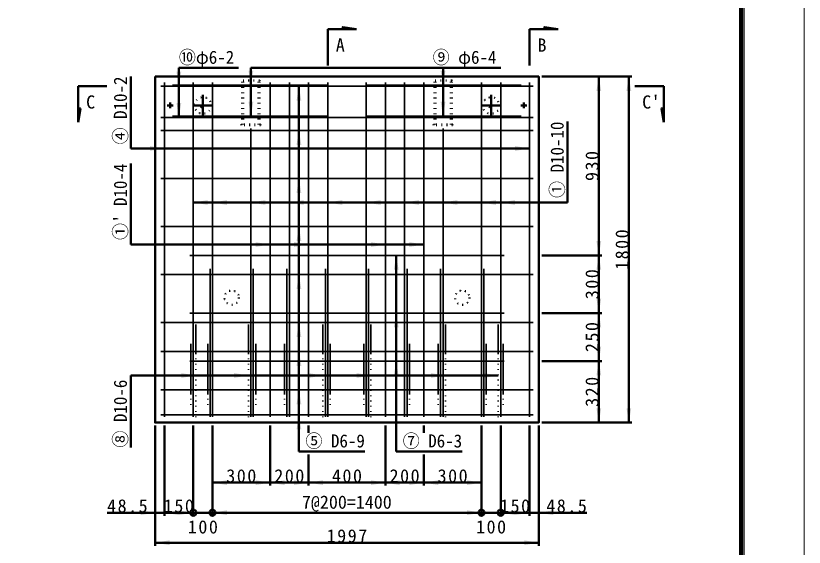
# Model space of a CAD drawing. Units: millimetres, scale not verified. Extents: x -2102 to 2102, y -1485 to 1485.
# Drawn here: x 789 to 2102, y -747 to 138 of the extents above; entities that cross this region are included whole.
import ezdxf
from ezdxf.enums import TextEntityAlignment as Align

# ---------------------------------------------------------------- set-up
doc = ezdxf.new("R2010")
doc.units = ezdxf.units.MM
doc.header["$LTSCALE"] = 5
doc.linetypes.add('DOTTED', pattern=[1.75, 0.25, -1.5])
doc.linetypes.add('LONG_DASHED_DOTTED', pattern=[15.25, 12, -1.5, 0.25, -1.5])
doc.layers.add('0-0_V-nasSTD', color=7, linetype='Continuous', lineweight=50)
doc.styles.add('ＭＳ ゴシック', font='')
doc.styles.get('ＭＳ ゴシック').set_extended_font_data('MS Gothic')

msp = doc.modelspace()

# ---------------------------------------------------------------- linework, layer by layer
at = {"layer": '0-0_V-nasSTD'}
for p, q in [((1308.881, 55.586), (1308.881, 115.586)), ((1333.881, 115.586), (1308.881, 115.586)), ((1333.881, 115.586), (1356.921, 115.586)), ((1644.881, 55.586), (1644.881, 115.586)), ((1669.881, 115.586), (1644.881, 115.586)), ((1669.881, 115.586), (1692.921, 115.586)), ((1060.881, 51.586), (1060.881, -30.974)), ((1060.881, 51.586), (1159.993, 51.586)), ((1180.881, 51.586), (1180.881, -29.054)), ((1180.881, 51.586), (1596.881, 51.586)), ((1500.881, 51.586), (1500.881, -29.054)), ((980.881, -82.734), (980.881, 37.266)), ((1665.401, 36.866), (1815.401, 36.866)), ((1760.401, 36.866), (1760.401, -260.734)), ((1810.401, 36.866), (1810.401, -539.134)), ((893.033, -16.094), (893.033, 20.866)), ((941.073, 20.866), (893.033, 20.866)), ((1260.881, -587.134), (1260.881, 20.866)), ((1820.401, 20.866), (1868.441, 20.866)), ((1868.441, -16.094), (1868.441, 20.866)), ((893.033, -16.094), (893.033, -39.134)), ((1868.441, -16.094), (1868.441, -39.134)), ((1708.401, -172.734), (1708.401, -37.734)), ((1644.881, -82.734), (980.881, -82.734)), ((980.881, -242.734), (980.881, -107.734)), ((1708.401, -172.734), (1084.881, -172.734)), ((1468.881, -242.734), (980.881, -242.734)), ((1422.881, -587.134), (1422.881, -260.734)), ((1665.401, -260.734), (1765.401, -260.734)), ((1760.401, -260.734), (1760.401, -356.734)), ((1665.401, -356.734), (1765.401, -356.734)), ((1760.401, -356.734), (1760.401, -436.734)), ((1665.401, -436.734), (1765.401, -436.734)), ((1760.401, -539.134), (1760.401, -436.734)), ((980.881, -580.734), (980.881, -460.734)), ((1592.881, -460.734), (980.881, -460.734)), ((1021.361, -544.134), (1021.361, -744.134)), ((1036.881, -544.134), (1036.881, -694.134)), ((1084.881, -544.134), (1084.881, -694.134)), ((1116.881, -544.134), (1116.881, -694.134)), ((1212.881, -544.134), (1212.881, -644.134)), ((1276.881, -544.134), (1276.881, -556.134)), ((1404.881, -544.134), (1404.881, -644.134)), ((1468.881, -544.134), (1468.881, -556.134)), ((1564.881, -544.134), (1564.881, -694.134)), ((1596.881, -544.134), (1596.881, -694.134)), ((1644.881, -544.134), (1644.881, -694.134)), ((1660.401, -544.134), (1660.401, -744.134)), ((1665.401, -539.134), (1815.401, -539.134)), ((1260.881, -587.134), (1370.881, -587.134)), ((1422.881, -587.134), (1532.881, -587.134)), ((1276.881, -592.134), (1276.881, -644.134)), ((1468.881, -592.134), (1468.881, -644.134)), ((1116.881, -639.134), (1212.881, -639.134)), ((1276.881, -639.134), (1212.881, -639.134)), ((1404.881, -639.134), (1276.881, -639.134)), ((1468.881, -639.134), (1404.881, -639.134)), ((1564.881, -639.134), (1468.881, -639.134)), ((941.361, -689.134), (1021.361, -689.134)), ((1084.881, -689.134), (1116.881, -689.134)), ((1116.881, -689.134), (1564.881, -689.134)), ((1596.881, -689.134), (1564.881, -689.134)), ((1740.401, -689.134), (1660.401, -689.134)), ((1021.361, -739.134), (1660.401, -739.134))]:
    msp.add_line(p, q, dxfattribs=at)
at = {"layer": '0-0_V-nasSTD', "lineweight": 35}
for p, q in [((1036.881, 27.266), (1036.881, -529.534)), ((1084.881, 27.266), (1084.881, -529.534)), ((1116.881, 27.266), (1116.881, -529.534)), ((1212.881, 27.266), (1212.881, -529.534)), ((1244.881, 27.266), (1244.881, -529.534)), ((1276.881, 27.266), (1276.881, -529.534)), ((1308.881, 27.266), (1308.881, -529.534)), ((1372.881, 27.266), (1372.881, -529.534)), ((1404.881, 27.266), (1404.881, -529.534)), ((1436.881, 27.266), (1436.881, -529.534)), ((1468.881, 27.266), (1468.881, -529.534)), ((1564.881, 27.266), (1564.881, -529.534)), ((1596.881, 27.266), (1596.881, -529.534)), ((1644.881, 27.266), (1644.881, -529.534)), ((1030.961, 20.866), (1650.801, 20.866)), ((1050.481, 22.786), (1308.881, 22.786)), ((1631.281, 22.786), (1372.881, 22.786)), ((1030.961, -30.974), (1650.801, -30.974)), ((1050.481, -29.054), (1308.881, -29.054)), ((1631.281, -29.054), (1372.881, -29.054)), ((1180.881, -49.534), (1180.881, -529.534)), ((1500.881, -49.534), (1500.881, -529.534)), ((1030.961, -52.734), (1650.801, -52.734)), ((1030.961, -132.734), (1650.801, -132.734)), ((1030.961, -212.734), (1650.801, -212.734)), ((1078.961, -260.734), (1602.801, -260.734)), ((1112.881, -283.134), (1112.881, -529.534)), ((1184.881, -283.134), (1184.881, -529.534)), ((1240.881, -283.134), (1240.881, -529.534)), ((1304.881, -283.134), (1304.881, -529.534)), ((1376.881, -283.134), (1376.881, -529.534)), ((1440.881, -283.134), (1440.881, -529.534)), ((1496.881, -283.134), (1496.881, -529.534)), ((1568.881, -283.134), (1568.881, -529.534)), ((1030.961, -292.734), (1650.801, -292.734)), ((1078.961, -356.734), (1602.801, -356.734)), ((1030.961, -372.734), (1650.801, -372.734)), ((1088.881, -375.823), (1088.881, -423.823)), ((1176.881, -375.823), (1176.881, -423.823)), ((1300.881, -375.823), (1300.881, -423.823)), ((1380.881, -375.823), (1380.881, -423.823)), ((1504.881, -375.823), (1504.881, -423.823)), ((1592.881, -375.823), (1592.881, -423.823)), ((1080.881, -408.008), (1080.881, -490.888)), ((1108.881, -408.008), (1108.881, -490.888)), ((1188.881, -408.008), (1188.881, -490.888)), ((1236.881, -408.008), (1236.881, -490.888)), ((1312.881, -408.008), (1312.881, -490.888)), ((1368.881, -408.008), (1368.881, -490.888)), ((1444.881, -408.008), (1444.881, -490.888)), ((1492.881, -408.008), (1492.881, -490.888)), ((1572.881, -408.008), (1572.881, -490.888)), ((1600.881, -408.008), (1600.881, -490.888)), ((1030.961, -420.734), (1650.801, -420.734)), ((1078.961, -436.734), (1602.801, -436.734)), ((1030.961, -484.734), (1650.801, -484.734)), ((1030.961, -526.334), (1650.801, -526.334))]:
    msp.add_line(p, q, dxfattribs=at)
at = {"layer": '0-0_V-nasSTD', "linetype": 'DOTTED'}
for p, q in [((1164.081, 36.866), (1166.481, 30.466)), ((1166.481, -43.134), (1166.481, 30.466)), ((1195.281, 30.466), (1166.481, 30.466)), ((1168.081, -43.134), (1168.081, 30.466)), ((1193.681, -43.134), (1193.681, 30.466)), ((1195.281, 30.466), (1197.681, 36.866)), ((1195.281, -43.134), (1195.281, 30.466)), ((1484.081, 36.866), (1486.481, 30.466)), ((1486.481, -43.134), (1486.481, 30.466)), ((1515.281, 30.466), (1486.481, 30.466)), ((1488.081, -43.134), (1488.081, 30.466)), ((1513.681, -43.134), (1513.681, 30.466)), ((1515.281, 30.466), (1517.681, 36.866)), ((1515.281, -43.134), (1515.281, 30.466)), ((1196.881, -43.134), (1164.881, -43.134)), ((1164.881, -43.774), (1164.881, -43.134)), ((1196.881, -43.774), (1164.881, -43.774)), ((1196.881, -43.774), (1196.881, -43.134)), ((1516.881, -43.134), (1484.881, -43.134)), ((1484.881, -43.774), (1484.881, -43.134)), ((1516.881, -43.774), (1484.881, -43.774)), ((1516.881, -43.774), (1516.881, -43.134))]:
    msp.add_line(p, q, dxfattribs=at)
at = {"layer": '0-0_V-nasSTD', "linetype": 'LONG_DASHED_DOTTED'}
for p, q in [((1100.881, 6.306), (1100.881, -27.614)), ((1580.881, 6.306), (1580.881, -27.614)), ((1041.521, -11.134), (1051.121, -11.134)), ((1046.321, -15.934), (1046.321, -6.334)), ((1083.921, -11.134), (1117.841, -11.134)), ((1563.921, -11.134), (1597.841, -11.134)), ((1630.641, -11.134), (1640.241, -11.134)), ((1635.441, -15.934), (1635.441, -6.334))]:
    msp.add_line(p, q, dxfattribs=at)
at = {"layer": '0-0_V-nasSTD', "linetype": 'DOTTED', "lineweight": 35}
for p, q in [((1088.881, -423.823), (1088.881, -532.094)), ((1176.881, -423.823), (1176.881, -532.094)), ((1300.881, -423.823), (1300.881, -532.094)), ((1380.881, -423.823), (1380.881, -532.094)), ((1504.881, -423.823), (1504.881, -532.094)), ((1592.881, -423.823), (1592.881, -532.094)), ((1080.881, -490.888), (1080.881, -516.734)), ((1108.881, -490.888), (1108.881, -516.734)), ((1188.881, -490.888), (1188.881, -516.734)), ((1236.881, -490.888), (1236.881, -516.734)), ((1312.881, -490.888), (1312.881, -516.734)), ((1368.881, -490.888), (1368.881, -516.734)), ((1444.881, -490.888), (1444.881, -516.734)), ((1492.881, -490.888), (1492.881, -516.734)), ((1572.881, -490.888), (1572.881, -516.734)), ((1600.881, -490.888), (1600.881, -516.734))]:
    msp.add_line(p, q, dxfattribs=at)
at = {"layer": '0-0_V-nasSTD', "lineweight": 18}
for points in [[(-2102.5, -1485), (-2102.5, 1485), (2102.5, 1485), (2102.5, -1485)], [(-2002.5, -1385), (-2002.5, 1385), (2002.5, 1385), (2002.5, -1385)]]:
    msp.add_lwpolyline(points, close=True, dxfattribs=at)
at = {"layer": '0-0_V-nasSTD', "lineweight": 100}
msp.add_lwpolyline([(1997.5, -1380), (1997.5, 1380), (-1997.5, 1380)], dxfattribs=at)
at = {"layer": '0-0_V-nasSTD'}
for points in [[(1333.881, 115.586), (1333.881, 119.426), (1356.921, 115.586)], [(1669.881, 115.586), (1669.881, 119.426), (1692.921, 115.586)], [(893.033, -16.094), (896.873, -16.094), (893.033, -39.134)], [(1868.441, -16.094), (1864.601, -16.094), (1868.441, -39.134)], [(1021.361, -689.134), (1036.881, -689.134), (1084.881, -689.134)], [(1660.401, -689.134), (1644.881, -689.134), (1596.881, -689.134)]]:
    msp.add_lwpolyline(points, dxfattribs=at)
msp.add_lwpolyline([(1021.361, 36.866), (1021.361, -539.134), (1660.401, -539.134), (1660.401, 36.866)], close=True, dxfattribs=at)
at = {"layer": '0-0_V-nasSTD', "linetype": 'DOTTED'}
for centre, radius in [((1100.881, -11.134), 13.76), ((1580.881, -11.134), 13.76), ((1046.321, -11.134), 3.04), ((1046.321, -11.134), 1.92), ((1046.321, -11.134), 1.6), ((1100.881, -11.134), 4), ((1580.881, -11.134), 4), ((1635.441, -11.134), 3.04), ((1635.441, -11.134), 1.92), ((1635.441, -11.134), 1.6), ((1148.881, -331.134), 12), ((1532.881, -331.134), 12)]:
    msp.add_circle(centre, radius, dxfattribs=at)
at = {"layer": '0-0_V-nasSTD'}
for centre in [(1084.881, -689.134), (1116.881, -689.134), (1564.881, -689.134), (1596.881, -689.134)]:
    msp.add_circle(centre, 5, dxfattribs=at)
for points in [[(1056.881, 44.866), (1060.881, 20.866), (1060.881, 44.866)], [(1060.881, 20.866), (1060.881, 44.866), (1064.881, 44.866)], [(1176.881, 46.786), (1180.881, 22.786), (1180.881, 46.786)], [(1180.881, 22.786), (1180.881, 46.786), (1184.881, 46.786)], [(1496.881, 46.786), (1500.881, 22.786), (1500.881, 46.786)], [(1500.881, 22.786), (1500.881, 46.786), (1504.881, 46.786)], [(1756.401, 12.866), (1760.401, 12.866), (1760.401, 36.866)], [(1760.401, 12.866), (1760.401, 36.866), (1764.401, 12.866)], [(1806.401, 12.866), (1810.401, 12.866), (1810.401, 36.866)], [(1810.401, 12.866), (1810.401, 36.866), (1814.401, 12.866)], [(1256.881, -3.134), (1260.881, -3.134), (1260.881, 20.866)], [(1260.881, -3.134), (1260.881, 20.866), (1264.881, -3.134)], [(1056.881, -6.974), (1060.881, -30.974), (1060.881, -6.974)], [(1060.881, -30.974), (1060.881, -6.974), (1064.881, -6.974)], [(1176.881, -5.054), (1180.881, -29.054), (1180.881, -5.054)], [(1180.881, -29.054), (1180.881, -5.054), (1184.881, -5.054)], [(1496.881, -5.054), (1500.881, -29.054), (1500.881, -5.054)], [(1500.881, -29.054), (1500.881, -5.054), (1504.881, -5.054)], [(1256.881, -76.734), (1260.881, -76.734), (1260.881, -52.734)], [(1260.881, -76.734), (1260.881, -52.734), (1264.881, -76.734)], [(1012.881, -82.734), (1012.881, -78.734), (1036.881, -82.734)], [(1620.881, -82.734), (1620.881, -78.734), (1644.881, -82.734)], [(1012.881, -86.734), (1012.881, -82.734), (1036.881, -82.734)], [(1620.881, -86.734), (1620.881, -82.734), (1644.881, -82.734)], [(1256.881, -156.734), (1260.881, -156.734), (1260.881, -132.734)], [(1260.881, -156.734), (1260.881, -132.734), (1264.881, -156.734)], [(1084.881, -172.734), (1108.881, -172.734), (1108.881, -168.734)], [(1116.881, -172.734), (1140.881, -172.734), (1140.881, -168.734)], [(1180.881, -172.734), (1204.881, -172.734), (1204.881, -168.734)], [(1244.881, -172.734), (1268.881, -172.734), (1268.881, -168.734)], [(1308.881, -172.734), (1332.881, -172.734), (1332.881, -168.734)], [(1372.881, -172.734), (1396.881, -172.734), (1396.881, -168.734)], [(1436.881, -172.734), (1460.881, -172.734), (1460.881, -168.734)], [(1500.881, -172.734), (1524.881, -172.734), (1524.881, -168.734)], [(1564.881, -172.734), (1588.881, -172.734), (1588.881, -168.734)], [(1596.881, -172.734), (1620.881, -172.734), (1620.881, -168.734)], [(1084.881, -172.734), (1108.881, -176.734), (1108.881, -172.734)], [(1116.881, -172.734), (1140.881, -176.734), (1140.881, -172.734)], [(1180.881, -172.734), (1204.881, -176.734), (1204.881, -172.734)], [(1244.881, -172.734), (1268.881, -176.734), (1268.881, -172.734)], [(1308.881, -172.734), (1332.881, -176.734), (1332.881, -172.734)], [(1372.881, -172.734), (1396.881, -176.734), (1396.881, -172.734)], [(1436.881, -172.734), (1460.881, -176.734), (1460.881, -172.734)], [(1500.881, -172.734), (1524.881, -176.734), (1524.881, -172.734)], [(1564.881, -172.734), (1588.881, -176.734), (1588.881, -172.734)], [(1596.881, -172.734), (1620.881, -176.734), (1620.881, -172.734)], [(1256.881, -236.734), (1260.881, -236.734), (1260.881, -212.734)], [(1260.881, -236.734), (1260.881, -212.734), (1264.881, -236.734)], [(1188.881, -242.734), (1188.881, -238.734), (1212.881, -242.734)], [(1188.881, -246.734), (1188.881, -242.734), (1212.881, -242.734)], [(1252.881, -242.734), (1252.881, -238.734), (1276.881, -242.734)], [(1252.881, -246.734), (1252.881, -242.734), (1276.881, -242.734)], [(1380.881, -242.734), (1380.881, -238.734), (1404.881, -242.734)], [(1380.881, -246.734), (1380.881, -242.734), (1404.881, -242.734)], [(1444.881, -242.734), (1444.881, -238.734), (1468.881, -242.734)], [(1444.881, -246.734), (1444.881, -242.734), (1468.881, -242.734)], [(1756.401, -236.734), (1760.401, -260.734), (1760.401, -236.734)], [(1760.401, -260.734), (1760.401, -236.734), (1764.401, -236.734)], [(1418.881, -284.734), (1422.881, -284.734), (1422.881, -260.734)], [(1422.881, -284.734), (1422.881, -260.734), (1426.881, -284.734)], [(1756.401, -284.734), (1760.401, -284.734), (1760.401, -260.734)], [(1760.401, -284.734), (1760.401, -260.734), (1764.401, -284.734)], [(1256.881, -316.734), (1260.881, -316.734), (1260.881, -292.734)], [(1260.881, -316.734), (1260.881, -292.734), (1264.881, -316.734)], [(1756.401, -332.734), (1760.401, -356.734), (1760.401, -332.734)], [(1760.401, -356.734), (1760.401, -332.734), (1764.401, -332.734)], [(1418.881, -380.734), (1422.881, -380.734), (1422.881, -356.734)], [(1422.881, -380.734), (1422.881, -356.734), (1426.881, -380.734)], [(1756.401, -380.734), (1760.401, -380.734), (1760.401, -356.734)], [(1760.401, -380.734), (1760.401, -356.734), (1764.401, -380.734)], [(1256.881, -396.734), (1260.881, -396.734), (1260.881, -372.734)], [(1260.881, -396.734), (1260.881, -372.734), (1264.881, -396.734)], [(1756.401, -412.734), (1760.401, -436.734), (1760.401, -412.734)], [(1760.401, -436.734), (1760.401, -412.734), (1764.401, -412.734)], [(1256.881, -444.734), (1260.881, -444.734), (1260.881, -420.734)], [(1260.881, -444.734), (1260.881, -420.734), (1264.881, -444.734)], [(1418.881, -460.734), (1422.881, -460.734), (1422.881, -436.734)], [(1422.881, -460.734), (1422.881, -436.734), (1426.881, -460.734)], [(1756.401, -460.734), (1760.401, -460.734), (1760.401, -436.734)], [(1760.401, -460.734), (1760.401, -436.734), (1764.401, -460.734)], [(1064.881, -460.734), (1064.881, -456.734), (1088.881, -460.734)], [(1152.881, -460.734), (1152.881, -456.734), (1176.881, -460.734)], [(1276.881, -460.734), (1276.881, -456.734), (1300.881, -460.734)], [(1356.881, -460.734), (1356.881, -456.734), (1380.881, -460.734)], [(1480.881, -460.734), (1480.881, -456.734), (1504.881, -460.734)], [(1568.881, -460.734), (1568.881, -456.734), (1592.881, -460.734)], [(1064.881, -464.734), (1064.881, -460.734), (1088.881, -460.734)], [(1152.881, -464.734), (1152.881, -460.734), (1176.881, -460.734)], [(1276.881, -464.734), (1276.881, -460.734), (1300.881, -460.734)], [(1356.881, -464.734), (1356.881, -460.734), (1380.881, -460.734)], [(1480.881, -464.734), (1480.881, -460.734), (1504.881, -460.734)], [(1568.881, -464.734), (1568.881, -460.734), (1592.881, -460.734)], [(1256.881, -508.734), (1260.881, -508.734), (1260.881, -484.734)], [(1260.881, -508.734), (1260.881, -484.734), (1264.881, -508.734)], [(1756.401, -515.134), (1760.401, -539.134), (1760.401, -515.134)], [(1760.401, -539.134), (1760.401, -515.134), (1764.401, -515.134)], [(1806.401, -515.134), (1810.401, -539.134), (1810.401, -515.134)], [(1810.401, -539.134), (1810.401, -515.134), (1814.401, -515.134)], [(1256.881, -550.334), (1260.881, -550.334), (1260.881, -526.334)], [(1260.881, -550.334), (1260.881, -526.334), (1264.881, -550.334)], [(1116.881, -639.134), (1140.881, -639.134), (1140.881, -635.134)], [(1116.881, -639.134), (1140.881, -643.134), (1140.881, -639.134)], [(1188.881, -639.134), (1188.881, -635.134), (1212.881, -639.134)], [(1188.881, -643.134), (1188.881, -639.134), (1212.881, -639.134)], [(1212.881, -639.134), (1236.881, -639.134), (1236.881, -635.134)], [(1212.881, -639.134), (1236.881, -643.134), (1236.881, -639.134)], [(1252.881, -639.134), (1252.881, -635.134), (1276.881, -639.134)], [(1252.881, -643.134), (1252.881, -639.134), (1276.881, -639.134)], [(1276.881, -639.134), (1300.881, -639.134), (1300.881, -635.134)], [(1276.881, -639.134), (1300.881, -643.134), (1300.881, -639.134)], [(1380.881, -639.134), (1380.881, -635.134), (1404.881, -639.134)], [(1380.881, -643.134), (1380.881, -639.134), (1404.881, -639.134)], [(1404.881, -639.134), (1428.881, -639.134), (1428.881, -635.134)], [(1404.881, -639.134), (1428.881, -643.134), (1428.881, -639.134)], [(1444.881, -639.134), (1444.881, -635.134), (1468.881, -639.134)], [(1444.881, -643.134), (1444.881, -639.134), (1468.881, -639.134)], [(1468.881, -639.134), (1492.881, -639.134), (1492.881, -635.134)], [(1468.881, -639.134), (1492.881, -643.134), (1492.881, -639.134)], [(1540.881, -639.134), (1540.881, -635.134), (1564.881, -639.134)], [(1540.881, -643.134), (1540.881, -639.134), (1564.881, -639.134)], [(997.361, -689.134), (997.361, -685.134), (1021.361, -689.134)], [(997.361, -693.134), (997.361, -689.134), (1021.361, -689.134)], [(1036.881, -689.134), (1060.881, -689.134), (1060.881, -685.134)], [(1036.881, -689.134), (1060.881, -693.134), (1060.881, -689.134)], [(1060.881, -689.134), (1060.881, -685.134), (1084.881, -689.134)], [(1060.881, -693.134), (1060.881, -689.134), (1084.881, -689.134)], [(1116.881, -689.134), (1140.881, -689.134), (1140.881, -685.134)], [(1116.881, -689.134), (1140.881, -689.134), (1140.881, -685.134)], [(1116.881, -689.134), (1140.881, -693.134), (1140.881, -689.134)], [(1116.881, -689.134), (1140.881, -693.134), (1140.881, -689.134)], [(1540.881, -689.134), (1540.881, -685.134), (1564.881, -689.134)], [(1540.881, -693.134), (1540.881, -689.134), (1564.881, -689.134)], [(1596.881, -689.134), (1620.881, -689.134), (1620.881, -685.134)], [(1596.881, -689.134), (1620.881, -693.134), (1620.881, -689.134)], [(1620.881, -689.134), (1620.881, -685.134), (1644.881, -689.134)], [(1620.881, -693.134), (1620.881, -689.134), (1644.881, -689.134)], [(1660.401, -689.134), (1684.401, -689.134), (1684.401, -685.134)], [(1660.401, -689.134), (1684.401, -693.134), (1684.401, -689.134)], [(1021.361, -739.134), (1045.361, -739.134), (1045.361, -735.134)], [(1636.401, -739.134), (1636.401, -735.134), (1660.401, -739.134)], [(1021.361, -739.134), (1045.361, -743.134), (1045.361, -739.134)], [(1636.401, -743.134), (1636.401, -739.134), (1660.401, -739.134)]]:
    msp.add_solid(points, dxfattribs=at)

# ---------------------------------------------------------------- texts
at = {"layer": '0-0_V-nasSTD', "style": 'ＭＳ ゴシック'}
for s, p in [('A', (1322.247, 71.762)), ('B', (1658.247, 71.762)), ('C', (906.399, -22.958)), ("C'", (1832.576, -22.958)), ('7@200=1400', (1265.881, -689.134))]:
    msp.add_text(s, height=21.99, dxfattribs=at).set_placement(p, align=Align.BOTTOM_LEFT)
at = {"layer": '0-0_V-nasSTD', "style": 'ＭＳ ゴシック', "width": 0.95}
for s, p in [('⑩φ6-2', (1060.881, 51.586)), ('⑨ φ6-4', (1483.611, 51.586)), ('⑤ D6-9', (1271.769, -587.134)), ('⑦ D6-3', (1433.769, -587.134))]:
    msp.add_text(s, height=21.85, dxfattribs=at).set_placement(p, align=Align.BOTTOM_LEFT)
for s, p in [('④ D10-2', (980.881, -76.004)), ('① D10-10', (1708.401, -165.163)), ("①' D10-4", (980.881, -235.163)), ('⑧ D10-6', (980.881, -580.734))]:
    msp.add_text(s, height=21.85, rotation=90, dxfattribs=at).set_placement(p, align=Align.BOTTOM_LEFT)
at = {"layer": '0-0_V-nasSTD', "char_height": 21.99, "attachment_point": 7, "rotation": 90, "style": 'ＭＳ ゴシック'}
for s, insert in [('\\T1.17;930', (1760.401, -136.934)), ('\\T1.17;1800', (1810.401, -284.884)), ('\\T1.17;300', (1760.401, -333.734)), ('\\T1.17;250', (1760.401, -421.734)), ('\\T1.17;320', (1760.401, -512.934))]:
    msp.add_mtext(s, dxfattribs=dict(at, insert=insert))
at = {"layer": '0-0_V-nasSTD', "char_height": 21.99, "attachment_point": 7, "style": 'ＭＳ ゴシック'}
for s, insert in [('\\T1.17;300', (1139.881, -639.134)), ('\\T1.17;200', (1219.881, -639.134)), ('\\T1.17;400', (1315.881, -639.134)), ('\\T1.17;200', (1411.881, -639.134)), ('\\T1.17;300', (1491.881, -639.134)), ('\\T1.17;48.5', (941.361, -689.134)), ('\\T1.17;150', (1035.881, -689.134)), ('\\T1.17;150', (1595.881, -689.134)), ('\\T1.17;48.5', (1672.901, -689.134)), ('\\T1.17;100', (1075.881, -724.134)), ('\\T1.17;100', (1555.881, -724.134)), ('\\T1.17;1997', (1307.131, -739.134))]:
    msp.add_mtext(s, dxfattribs=dict(at, insert=insert))

doc.saveas('drawing.dxf')
